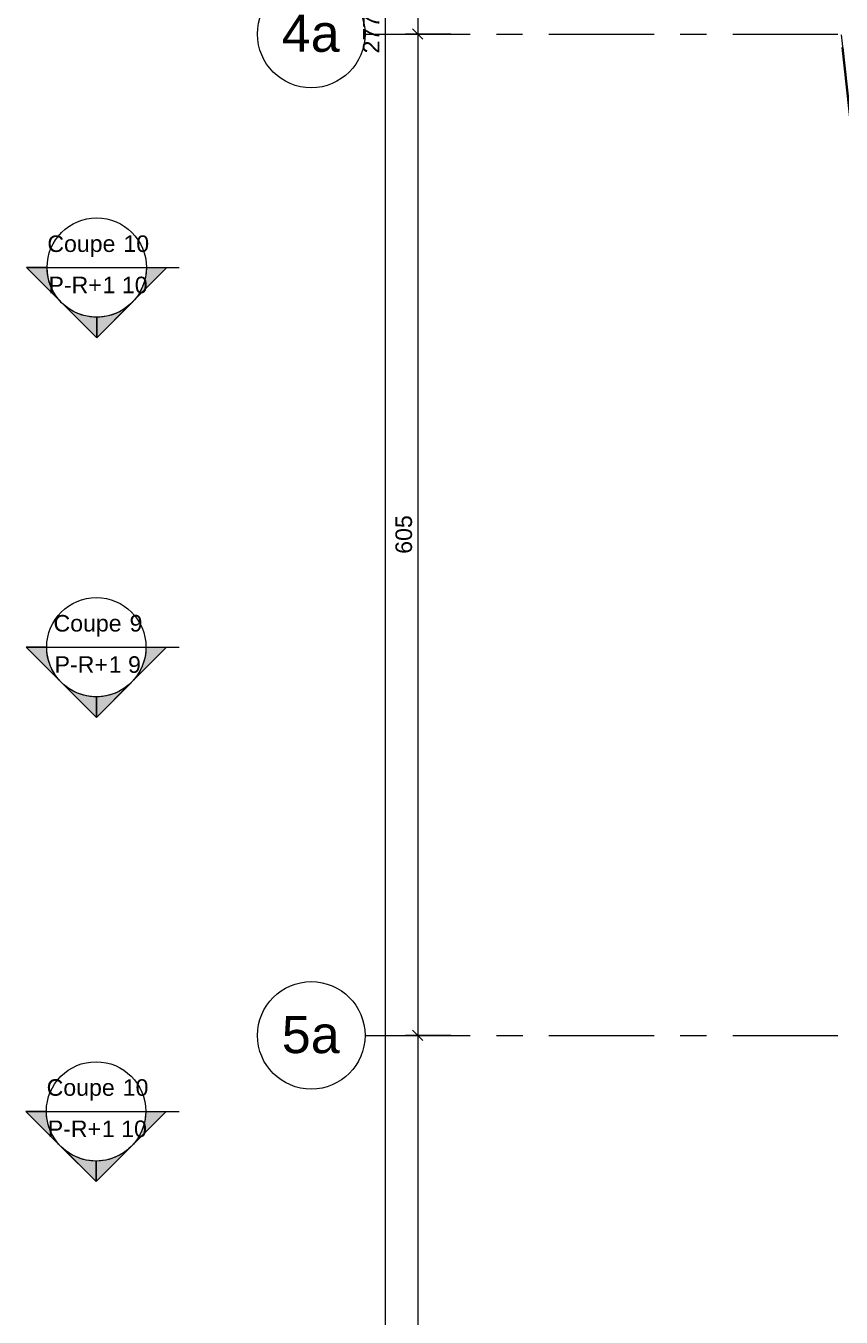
# Model space of a CAD drawing. Header units: metres. Extents: x 399 to 3028, y -427 to 863.
# Drawn here: x 400.5 to 405.42, y -406.57 to -398.77 of the extents above; entities that cross this region are included whole.
import ezdxf

# ---------------------------------------------------------------- set-up
doc = ezdxf.new("R2010")
doc.units = ezdxf.units.M
for name, pattern in [('Double tiret', [2.75, 1, -0.25, 0.5, -0.25, 0.5, -0.25]), ('Ligne de quadrillage', [1.11125, 0.635, -0.15875, 0.15875, -0.15875]), ('Tiret', [0.3175, 0.15875, -0.15875])]:
    doc.linetypes.add(name, pattern=pattern)
for name, color, linetype, lineweight in [('A-ANNO-DIMS', 211, 'Continuous', 9), ('A-ANNO-DIMS-50', 211, 'Continuous', 9), ('A-DETL', 90, 'Continuous', 18), ('G-ANNO-SYMB', 111, 'Continuous', 9), ('L-SITE', 91, 'Double tiret', 35), ('S-GRID', 1, 'Continuous', 9), ('S-GRID-IDEN', 1, 'Continuous', 9)]:
    doc.layers.add(name, color=color, linetype=linetype, lineweight=lineweight)
doc.styles.add('Arial', font='arial.ttf', dxfattribs={"height": 0.1})
doc.styles.add('Arial_7', font='arial.ttf', dxfattribs={"height": 0.225})
doc.dimstyles.new('AES-_COTATION_1_50_2', dxfattribs={"dimscale": 0.3048, "dimtxt": 0.102026, "dimasz": 0.205052, "dimexe": 0.246063, "dimexo": 0.0625, "dimgap": 0.016404, "dimtad": 1, "dimdec": 1, "dimlfac": 100, "dimrnd": 0.5, "dimdsep": 46, "dimtxsty": 'Arial', "dimblk1": 'OBLIQUE', "dimblk2": 'OBLIQUE', "dimsah": 1, "dimcen": 0.09, "dimdle": 0.123031, "dimazin": 0, "dimtfac": 1, "dimtdec": 4, "dimtix": 1, "dimtmove": 0, "dimatfit": 3, "dimfxl": 0.656168, "dimfxlon": 1, "dimtvp": 1, "dimtolj": 1, "dimtzin": 0, "dimarcsym": 2})

# ---------------------------------------------------------------- blocks, each defined once
blk = doc.blocks.new('Family - ___-883270-AES_EXE_BET_TZ_R_1_COF_0100-Plan coffrage PH R_1 Diffusion')
at = {"layer": 'A-DETL', "linetype": 'Tiret'}
blk.add_line((441.0484, -340.5755), (447.9666, -373.0035), dxfattribs=at)
at = {"layer": 'L-SITE'}
blk.add_line((441.0484, -340.5755), (447.9666, -373.0035), dxfattribs=at)
blk = doc.blocks.new('Quadrillage - M_Extrémité de la ligne de quadrillage - Cercle-214440-AES_EXE_BET_TZ_R_1_COF_0100-Plan coffrage PH R_1 Diffusion')
at = {"layer": 'S-GRID-IDEN'}
blk.add_circle((0, 0), 0.0065, dxfattribs=at)
blk = doc.blocks.new('DIMBLOCK296-AES_EXE_BET_TZ_R_1_COF_0100-Plan coffrage PH R_1 Diffusion')
at = {"layer": 'A-ANNO-DIMS-50', "transparency": 16777216}
for p, q in [((402.8643, -389.4864), (402.833, -389.4552)), ((403.0643, -389.4864), (402.7893, -389.4864)), ((402.8643, -389.4864), (402.8643, -398.8152)), ((402.8643, -389.4864), (402.8955, -389.5177)), ((402.8643, -389.4864), (403.0643, -389.4864)), ((403.0643, -398.8152), (402.7893, -398.8152)), ((402.8643, -398.8152), (402.833, -398.784)), ((402.8643, -398.8152), (402.8955, -398.8465)), ((402.8643, -398.8152), (403.0643, -398.8152))]:
    blk.add_line(p, q, dxfattribs=at)
at = {"layer": 'A-ANNO-DIMS-50', "color": 0, "transparency": 16777216, "insert": (402.7295, -394.2662), "char_height": 0.1, "width": 0.276883, "attachment_point": 1, "rotation": 90, "line_spacing_factor": 0.941778, "style": 'Arial'}
blk.add_mtext('933', dxfattribs=at)
blk = doc.blocks.new('_Oblique')
at = {"color": 0, "linetype": 'ByBlock', "lineweight": -2}
blk.add_line((-0.5, -0.5), (0.5, 0.5), dxfattribs=at)
blk = doc.blocks.new('DIMBLOCK297-AES_EXE_BET_TZ_R_1_COF_0100-Plan coffrage PH R_1 Diffusion')
at = {"layer": 'A-ANNO-DIMS-50', "transparency": 16777216}
for p, q in [((403.0643, -398.8152), (402.7893, -398.8152)), ((402.8643, -398.8152), (402.833, -398.784)), ((402.8643, -398.8152), (402.8643, -404.8673)), ((402.8643, -398.8152), (402.8955, -398.8465)), ((402.8643, -398.8152), (403.0643, -398.8152)), ((403.0643, -404.8673), (402.7893, -404.8673)), ((402.8643, -404.8673), (402.833, -404.8361)), ((402.8643, -404.8673), (402.8955, -404.8986)), ((402.8643, -404.8673), (403.0643, -404.8673))]:
    blk.add_line(p, q, dxfattribs=at)
at = {"layer": 'A-ANNO-DIMS-50', "color": 0, "transparency": 16777216, "insert": (402.7295, -401.9566), "char_height": 0.1, "width": 0.276883, "attachment_point": 1, "rotation": 90, "line_spacing_factor": 0.941778, "style": 'Arial'}
blk.add_mtext('605', dxfattribs=at)
blk = doc.blocks.new('DIMBLOCK298-AES_EXE_BET_TZ_R_1_COF_0100-Plan coffrage PH R_1 Diffusion')
at = {"layer": 'A-ANNO-DIMS-50', "transparency": 16777216}
for p, q in [((403.0643, -404.8673), (402.7893, -404.8673)), ((402.8643, -404.8673), (402.833, -404.8361)), ((402.8643, -404.8673), (402.8643, -412.6668)), ((402.8643, -404.8673), (402.8955, -404.8986)), ((402.8643, -404.8673), (403.0643, -404.8673)), ((403.0643, -412.6293), (402.7893, -412.6293)), ((402.8643, -412.6293), (402.833, -412.598)), ((402.8643, -412.6293), (402.8955, -412.6605)), ((402.8643, -412.6293), (403.0643, -412.6293))]:
    blk.add_line(p, q, dxfattribs=at)
at = {"layer": 'A-ANNO-DIMS-50', "color": 0, "transparency": 16777216, "insert": (402.7295, -408.8637), "char_height": 0.1, "width": 0.276883, "attachment_point": 1, "rotation": 90, "line_spacing_factor": 0.941778, "style": 'Arial'}
blk.add_mtext('776', dxfattribs=at)
blk = doc.blocks.new('DIMBLOCK299-AES_EXE_BET_TZ_R_1_COF_0100-Plan coffrage PH R_1 Diffusion')
at = {"layer": 'A-ANNO-DIMS-50', "transparency": 16777216}
for p, q in [((402.8677, -384.928), (402.5927, -384.928)), ((402.6677, -384.928), (402.6364, -384.8967)), ((402.6677, -384.8905), (402.6677, -412.6668)), ((402.6677, -384.928), (402.6989, -384.9592)), ((402.6677, -384.928), (402.8677, -384.928)), ((402.8677, -412.6293), (402.5927, -412.6293)), ((402.6677, -412.6293), (402.6364, -412.598)), ((402.6677, -412.6293), (402.6989, -412.6605)), ((402.6677, -412.6293), (402.8677, -412.6293))]:
    blk.add_line(p, q, dxfattribs=at)
at = {"layer": 'A-ANNO-DIMS-50', "color": 0, "transparency": 16777216, "insert": (402.5329, -398.9324), "char_height": 0.1, "width": 0.369177, "attachment_point": 1, "rotation": 90, "line_spacing_factor": 0.941778, "style": 'Arial'}
blk.add_mtext('2770', dxfattribs=at)
blk = doc.blocks.new('Coupe - M_Section Head - Filled-24181-AES_EXE_BET_TZ_R_1_COF_0100-Plan coffrage PH R_1 Diffusion')
at = {"layer": 'G-ANNO-SYMB'}
h = blk.add_hatch(color=256, dxfattribs=at)
edge = h.paths.add_edge_path()
edge.add_line((-0.006, 0.00849), (-0.006, 0.006))
edge.add_arc((-0.006, 0), 0.006, 90, 135)
edge.add_line((-0.01024, 0.00424), (-0.006, 0.00849))
h = blk.add_hatch(color=256, dxfattribs=at)
edge = h.paths.add_edge_path()
edge.add_line((-0.006, 0.00849), (-0.00176, 0.00424))
edge.add_arc((-0.006, 0), 0.006, 45, 90)
edge.add_line((-0.006, 0.006), (-0.006, 0.00849))
h = blk.add_hatch(color=256, dxfattribs=at)
edge = h.paths.add_edge_path()
edge.add_line((-0.01449, 0), (-0.01024, 0.00424))
edge.add_arc((-0.006, 0), 0.006, 135, 180)
edge.add_line((-0.012, 0), (-0.01449, 0))
h = blk.add_hatch(color=256, dxfattribs=at)
edge = h.paths.add_edge_path()
edge.add_line((0.00249, 0), (0, 0))
edge.add_arc((-0.006, 0), 0.006, 360, 405)
edge.add_line((-0.00176, 0.00424), (0.00249, 0))
at = {"layer": 'G-ANNO-SYMB', "lineweight": 18}
for p, q in [((-0.006, 0.00849), (-0.01449, 0)), ((-0.006, 0.00849), (-0.01024, 0.00424)), ((-0.006, 0.00849), (0.00249, 0)), ((-0.006, 0.006), (-0.006, 0.00849)), ((-0.006, 0.00849), (-0.006, 0.006)), ((-0.00176, 0.00424), (-0.006, 0.00849)), ((-0.01024, 0.00424), (-0.01449, 0)), ((0.00249, 0), (-0.00176, 0.00424)), ((-0.01449, 0), (-0.012, 0)), ((0, 0), (0.00249, 0)), ((-0.012, 0), (-0.01449, 0)), ((0, 0), (0.00249, 0))]:
    blk.add_line(p, q, dxfattribs=at)
for start, end in [(360, 180), (90, 135), (45, 90), (135, 180), (360, 45), (180, 360)]:
    blk.add_arc((-0.006, 0), 0.006, start, end, dxfattribs=at)

msp = doc.modelspace()

# ---------------------------------------------------------------- linework, layer by layer
at = {"layer": 'G-ANNO-SYMB', "lineweight": 18}
for p, q in [((400.6243, -400.2268), (401.2243, -400.2268)), ((400.6219, -402.521), (401.2219, -402.521)), ((400.6201, -405.3268), (401.2201, -405.3268))]:
    msp.add_line(p, q, dxfattribs=at)
at = {"layer": 'G-ANNO-SYMB'}
for p, q in [((401.2243, -400.2268), (401.422, -400.2268)), ((401.2219, -402.521), (401.4229, -402.521)), ((401.2201, -405.3268), (401.4233, -405.3268))]:
    msp.add_line(p, q, dxfattribs=at)
at = {"layer": 'S-GRID', "linetype": 'Ligne de quadrillage'}
for p, q in [((402.5455, -398.8152), (426.9216, -398.8148)), ((402.5458, -404.8673), (426.9217, -404.8669))]:
    msp.add_line(p, q, dxfattribs=at)

# ---------------------------------------------------------------- block references
at = {"layer": 'G-ANNO-SYMB', "lineweight": 18, "extrusion": (0, 0, -1), "rotation": 180}
for p, xscale, yscale, zscale in [((-401.2243, -400.2268), 49.99999999999998, 49.99999999999998, 49.99999999999998), ((-401.2219, -402.521), 49.99999999999997, 49.99999999999997, 49.99999999999997), ((-401.2201, -405.3268), 49.99999999999997, 49.99999999999997, 49.99999999999997)]:
    msp.add_blockref('Coupe - M_Section Head - Filled-24181-AES_EXE_BET_TZ_R_1_COF_0100-Plan coffrage PH R_1 Diffusion', p, dxfattribs=dict(at, xscale=xscale, yscale=yscale, zscale=zscale))
at = {"layer": 'L-SITE', "linetype": 'Tiret', "lineweight": 18, "rotation": 354.117617010805}
msp.add_blockref('Family - ___-883270-AES_EXE_BET_TZ_R_1_COF_0100-Plan coffrage PH R_1 Diffusion', (0, 0), dxfattribs=at)
at = {"layer": 'S-GRID-IDEN', "xscale": 49.99999999999997, "yscale": 49.99999999999997, "zscale": 49.99999999999997}
for p, rotation in [((402.2205, -398.8152), 270.0010158608644), ((402.2208, -404.8673), 270.0010158608646)]:
    msp.add_blockref('Quadrillage - M_Extrémité de la ligne de quadrillage - Cercle-214440-AES_EXE_BET_TZ_R_1_COF_0100-Plan coffrage PH R_1 Diffusion', p, dxfattribs=dict(at, rotation=rotation))

# ---------------------------------------------------------------- texts
at = {"layer": 'G-ANNO-SYMB', "char_height": 0.1, "attachment_point": 1, "style": 'Arial'}
for s, insert, width in [('Coupe ', (400.6257, -400.0324), 0.557173), ('10', (401.0854, -400.0324), 0.192405), ('P-R+', (400.6325, -400.2818), 0.396835), ('1 10', (400.9599, -400.2818), 0.336709), ('Coupe ', (400.663, -402.3265), 0.557173), ('\\fArial|b0|i0|c178|p34|;9', (401.1227, -402.3265), 0.096202), ('P-R+', (400.6695, -402.576), 0.396835), ('1 9', (400.9969, -402.576), 0.240506), ('Coupe ', (400.6215, -405.1324), 0.557173), ('10', (401.0812, -405.1324), 0.192405), ('1 10', (400.9556, -405.3818), 0.336709), ('P-R+', (400.6282, -405.3818), 0.396835)]:
    msp.add_mtext(s, dxfattribs=dict(at, insert=insert, width=width))
at = {"layer": 'S-GRID-IDEN', "char_height": 0.225, "width": 0.212447, "attachment_point": 1, "style": 'Arial_7'}
for s, insert in [('\\fArial|b0|i0|c178|p34|;4', (402.0422, -398.6976)), ('\\fArial|b0|i0|c178|p34|;a', (402.2175, -398.6976)), ('\\fArial|b0|i0|c178|p34|;5', (402.0425, -404.7497)), ('\\fArial|b0|i0|c178|p34|;a', (402.2178, -404.7497))]:
    msp.add_mtext(s, dxfattribs=dict(at, insert=insert))

# ---------------------------------------------------------------- dimensions: what is measured, and where the dimension line sits
at = {"layer": 'A-ANNO-DIMS'}
for base, p1, p2, override, picture, middle in [((402.6677, -412.6293), (402.8677, -384.928), (402.8677, -412.6293), {"dimpost": '<>', "dimfxl": 27.701307}, 'DIMBLOCK299-AES_EXE_BET_TZ_R_1_COF_0100-Plan coffrage PH R_1 Diffusion', (402.6116, -398.7786)), ((402.8643, -398.8152), (403.0643, -389.4864), (403.0643, -398.8152), {"dimpost": '<>', "dimfxl": 9.328812}, 'DIMBLOCK296-AES_EXE_BET_TZ_R_1_COF_0100-Plan coffrage PH R_1 Diffusion', (402.8082, -394.1508)), ((402.8643, -404.8673), (403.0643, -398.8152), (403.0643, -404.8673), {"dimpost": '<>', "dimfxl": 6.052102}, 'DIMBLOCK297-AES_EXE_BET_TZ_R_1_COF_0100-Plan coffrage PH R_1 Diffusion', (402.8082, -401.8413)), ((402.8643, -412.6293), (403.0643, -404.8673), (403.0643, -412.6293), {"dimpost": '<>', "dimfxl": 7.761944}, 'DIMBLOCK298-AES_EXE_BET_TZ_R_1_COF_0100-Plan coffrage PH R_1 Diffusion', (402.8082, -408.7483))]:
    dim = msp.add_linear_dim(base=base, p1=p1, p2=p2, angle=90, dimstyle='AES-_COTATION_1_50_2', override=override, dxfattribs=at)
    dim.commit()
    dim.dimension.update_dxf_attribs({"geometry": picture, "text_midpoint": middle})

doc.saveas('drawing.dxf')
